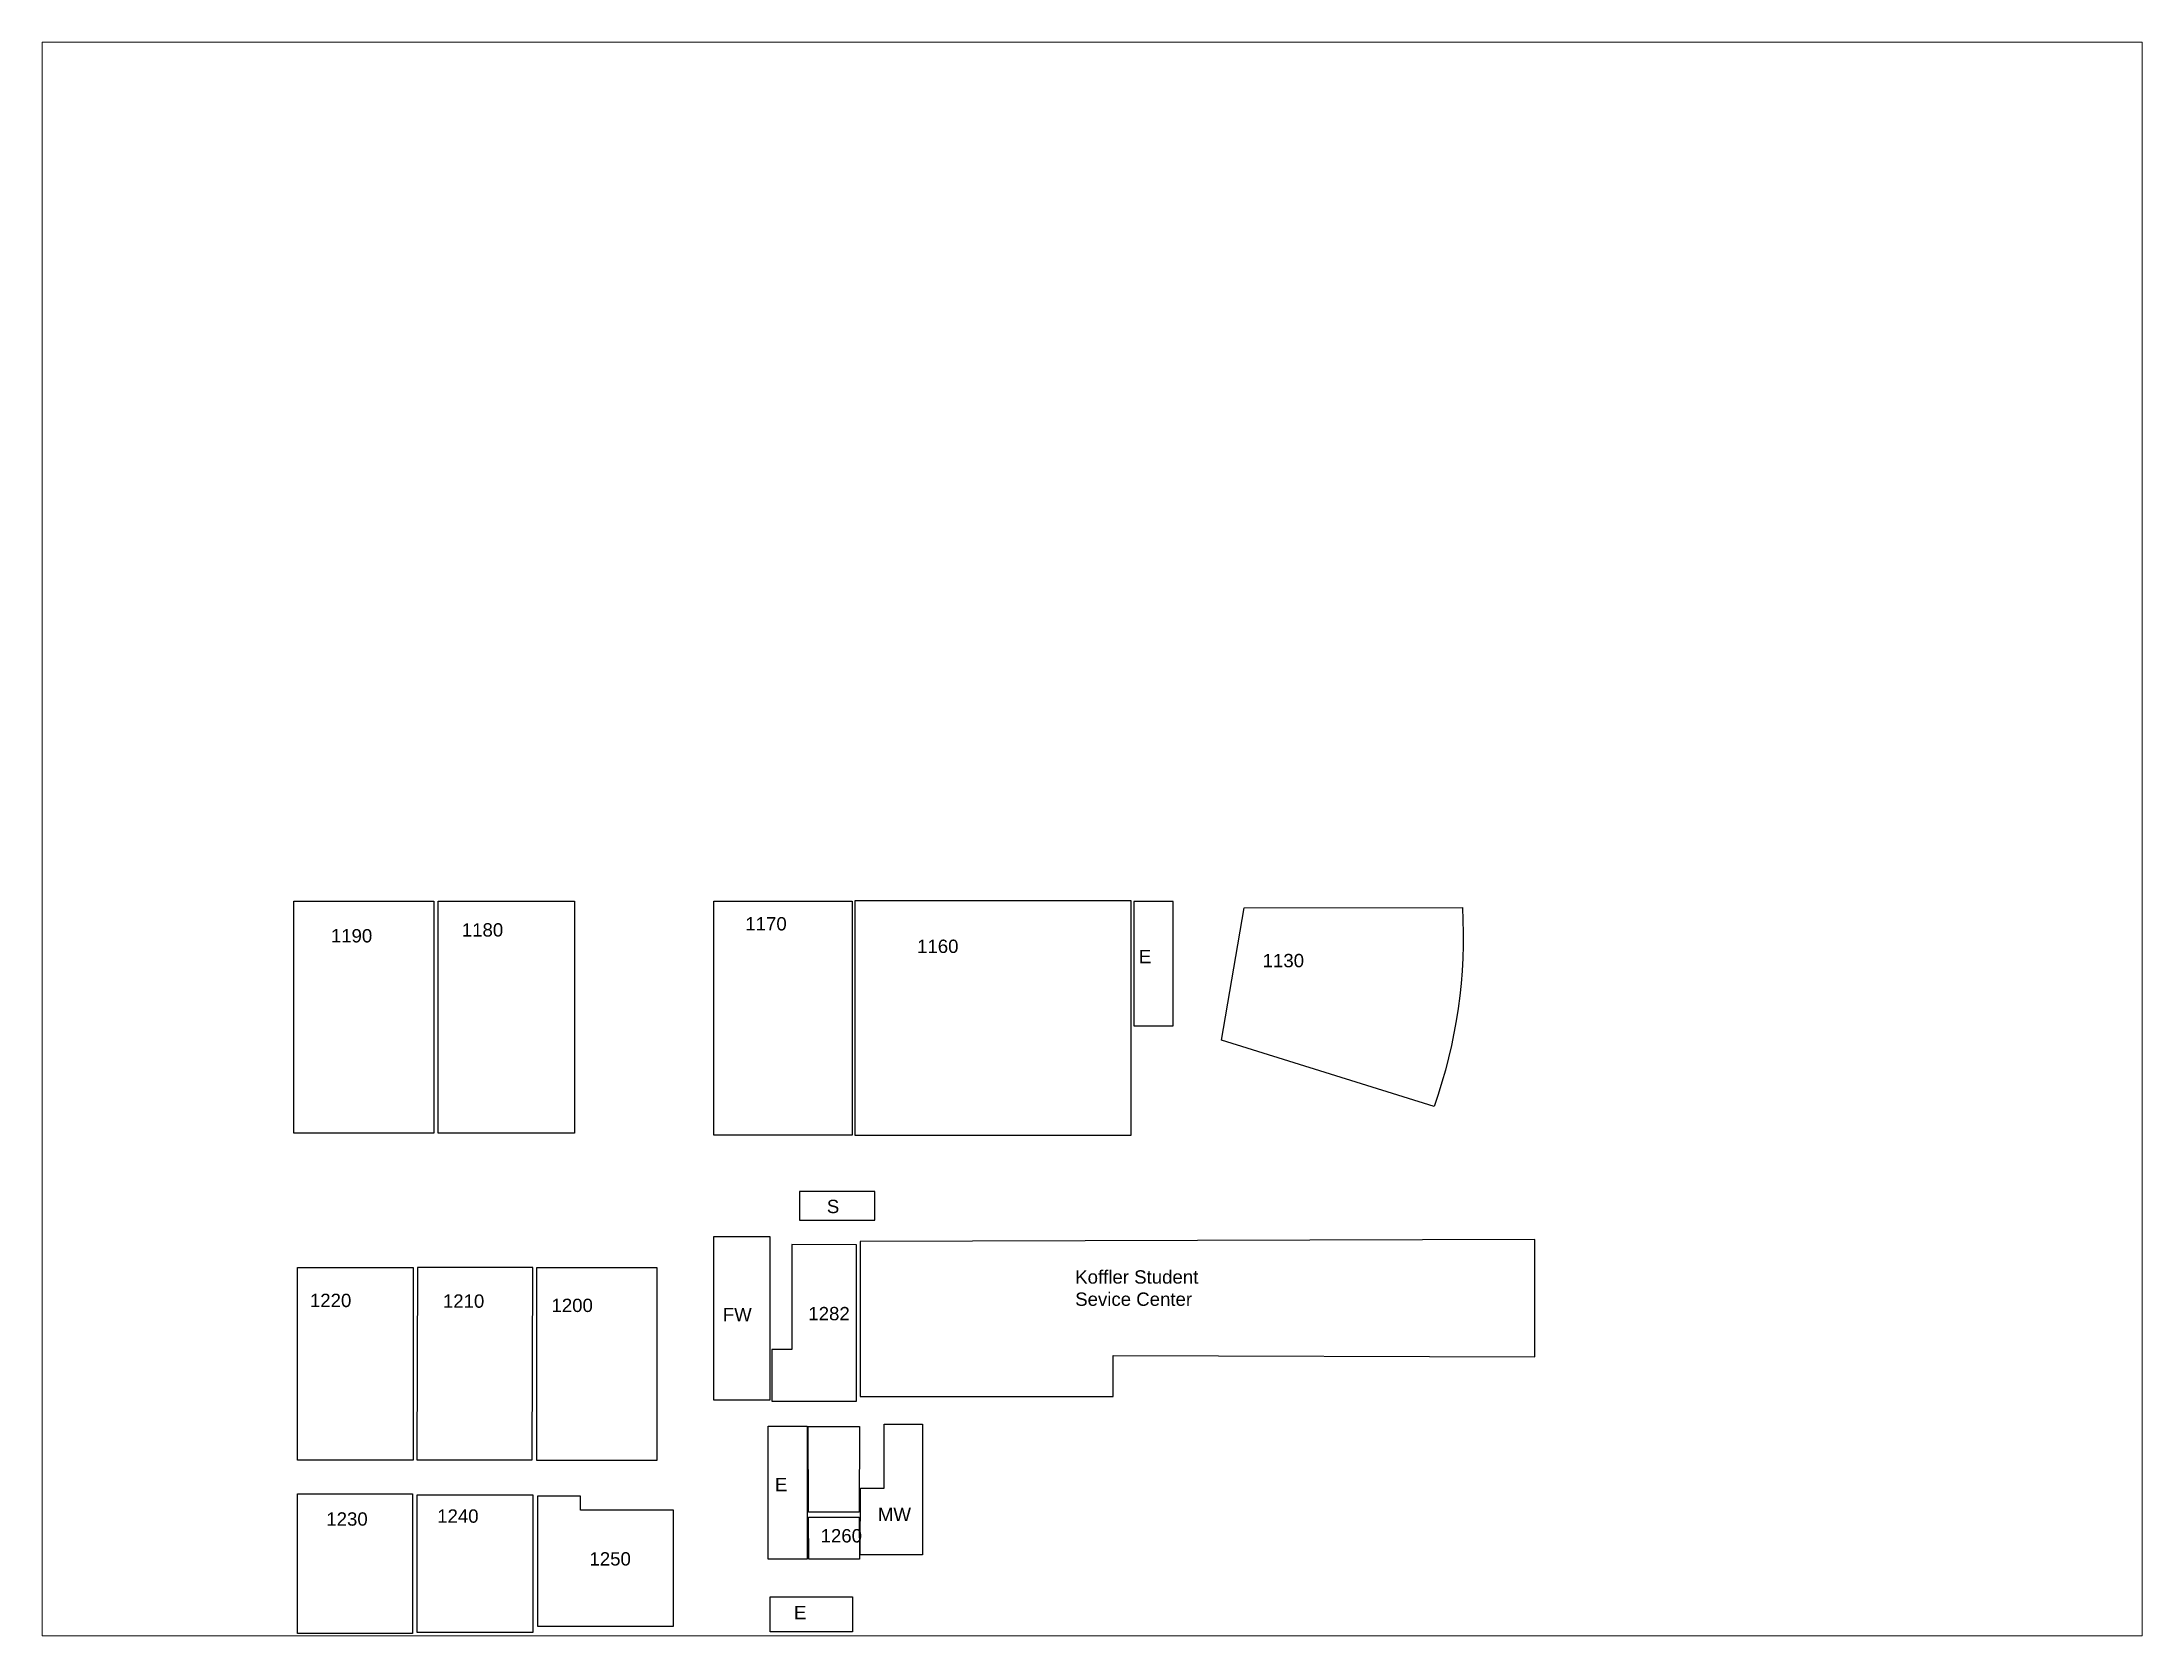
# Paper-space layout 'Layout1' of a CAD drawing. Header units: metres. Extents: x 26 to 231, y 20 to 176.
# The model-space entities are those that its viewports show. They can reach past a viewport. Long polylines and large blocks are cut down to what shows.
import ezdxf

# ---------------------------------------------------------------- set-up
doc = ezdxf.new("R2010")
doc.units = ezdxf.units.M
doc.styles.add('Annotative', font='arial.ttf')
doc.styles.get("Standard").update_dxf_attribs({"font": 'arial.ttf', "height": 1})

msp = doc.modelspace()

# ---------------------------------------------------------------- linework, layer by layer
for points in [[(-0.29, 54.91), (10.22, 54.91), (10.22, 37.51), (-0.29, 37.51)], [(10.56, 54.91), (20.79, 54.91), (20.79, 37.51), (10.56, 37.51)], [(31.25, 54.91), (41.64, 54.91), (41.64, 37.36), (31.25, 37.36)], [(41.82, 37.36), (62.57, 37.36), (62.57, 54.94), (41.82, 54.94)], [(65.71, 54.89), (62.77, 54.89), (62.77, 45.55), (65.71, 45.55)], [(43.33, 33.11), (37.67, 33.11), (37.67, 30.97), (43.33, 30.97)], [(31.25, 29.74), (35.45, 29.74), (35.45, 17.46), (31.25, 17.46)], [(-0.01, 27.41), (8.69, 27.41), (8.69, 12.97), (-0.01, 12.97)], [(8.95, 12.99), (17.62, 12.99), (17.67, 27.41), (9, 27.41)], [(17.95, 27.41), (26.98, 27.41), (26.98, 12.93), (17.95, 12.93)], [(35.32, 15.51), (38.24, 15.51), (38.24, 5.54), (35.32, 5.54)], [(38.32, 15.5), (42.17, 15.5), (42.16, 9.07), (38.35, 9.07)], [(-0.01, 10.45), (8.63, 10.45), (8.63, -0.04), (-0.01, -0.04)], [(8.97, 10.37), (17.67, 10.37), (17.67, 0.04), (8.97, 0.04)], [(38.35, 8.68), (42.16, 8.68), (42.17, 5.54), (38.37, 5.54)], [(35.47, 2.72), (41.66, 2.72), (41.66, 0.09), (35.47, 0.09)]]:
    msp.add_lwpolyline(points, close=True)
for points in [[(71.06, 54.4), (87.43, 54.42, -0.09903), (85.31, 39.51), (69.34, 44.47), (71.06, 54.4)], [(32.28, -0.27), (32.28, -8.59, 0.2383), (41.66, -6.79), (41.66, -0.27), (32.28, -0.27)]]:
    msp.add_lwpolyline(points, format="xyb")
for points in [[(37.11, 29.15), (37.11, 21.27), (35.6, 21.27), (35.6, 17.38), (41.95, 17.38), (41.95, 29.13), (37.11, 29.15)], [(42.23, 29.38), (42.23, 17.74), (61.23, 17.74), (61.23, 20.82), (92.88, 20.71), (92.88, 29.53), (42.23, 29.38)], [(44.04, 15.67), (46.91, 15.67), (46.91, 5.87), (42.24, 5.87), (42.25, 10.86), (44.04, 10.86), (44.04, 15.67)], [(18, 10.27), (18, 0.5), (28.21, 0.5), (28.23, 9.22), (21.23, 9.22), (21.23, 10.26), (18, 10.27)]]:
    msp.add_lwpolyline(points)

# ---------------------------------------------------------------- texts
at = {"char_height": 1, "attachment_point": 1}
for s, width, gutter_width, insert in [('1170', 5.4746, 12.5, (33.61, 53.71)), ('1190', 5.7305, 12.5, (2.5, 52.81)), ('1180', 5.514, 12.5, (12.33, 53.25)), ('1160', 7.0608, 12.5, (46.5, 52.02)), ('E', 1.772, 5, (63.15, 51.25)), ('1130', 5.9351, 12.5, (72.44, 50.95)), ('S', 2.3792, 5, (39.73, 32.5)), ('Koffler Student Sevice Center', 11.285, 5, (58.37, 27.21)), ('1210', 3.1809, 5, (10.91, 25.4)), ('1200', 5.6989, 5, (19.06, 25.08)), ('FW', 3.0443, 5, (31.92, 24.39)), ('1282', 3.2375, 5, (38.34, 24.46)), ('E', 1.95, 5, (35.83, 11.63)), ('1230', 3.664, 5, (2.16, 9.05)), ('1240', 4.1188, 5, (10.48, 9.27)), ('MW', 3.3504, 5, (43.56, 9.39)), ('1260', 1.7652, 5, (39.26, 7.79)), ('1250', 3.5868, 5, (21.91, 6.06)), ('E', 2.5071, 5, (37.26, 2.03))]:
    msp.add_mtext_dynamic_manual_height_columns(s, width=width, gutter_width=gutter_width, heights=[0], dxfattribs=dict(at, insert=insert))
at = {"insert": (0.93, 25.45), "char_height": 1, "attachment_point": 1, "style": 'Annotative'}
msp.add_mtext_dynamic_manual_height_columns('1220', width=5.7086, gutter_width=12.5, heights=[0], dxfattribs=at)

psp = doc.layouts.get("Layout1")

# ---------------------------------------------------------------- viewports
at = {"layer": '0'}
psp.add_viewport(center=(128.5, 97.5), size=(205.6, 156), view_center_point=(59.63, 59.57), view_height=119.5944, dxfattribs=at)

doc.saveas('drawing.dxf')
